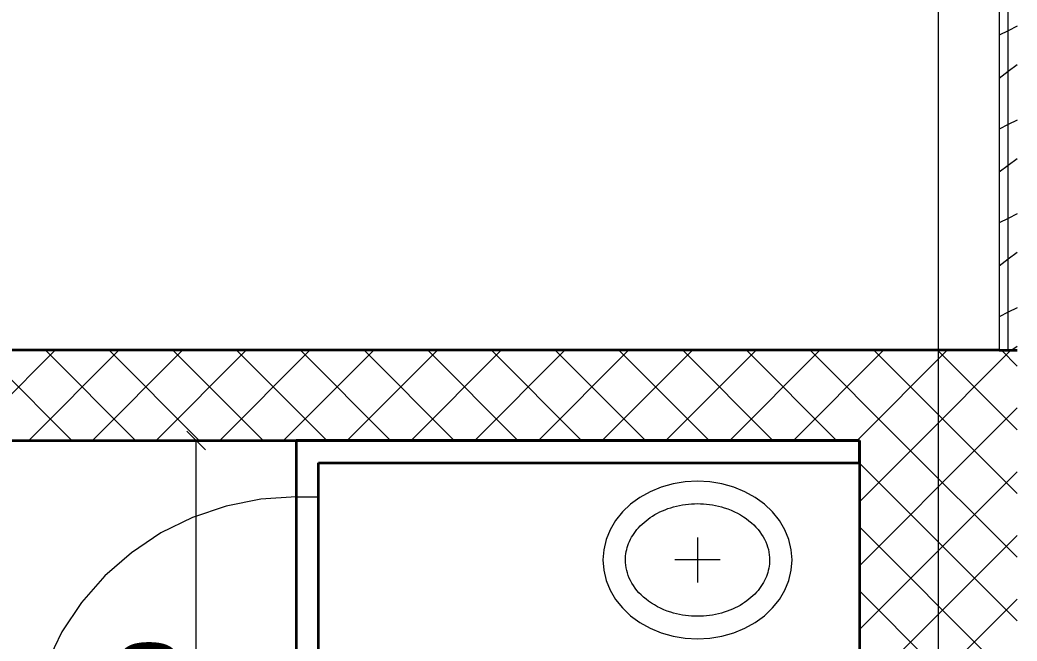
# Model space of a CAD drawing. Extents: x -1132 to 613, y -179 to 712.
# Drawn here: x -752.57 to -708.31, y 419.98 to 447.54 of the extents above; entities that cross this region are included whole.
import ezdxf
from ezdxf.lldxf.tags import DXFTag

# ---------------------------------------------------------------- set-up
doc = ezdxf.new("R2010")
doc.units = 0
doc.layers.get('0').update_dxf_attribs({"lineweight": 13})
for name, color, linetype, lineweight in [('A-GENM-____-OTLN', 7, 'Continuous', 9), ('A-WALL-____-MCUT', 7, 'Continuous', 35), ('A-WALL-____-PATT', 7, 'Continuous', 35), ('A-WALL-FNSH-MCUT', 7, 'Continuous', 35), ('S-GRID-____-OTLN', 7, 'Continuous', 5)]:
    doc.layers.add(name, color=color, linetype=linetype, lineweight=lineweight)
doc.layers.add('EL01_VVV_Mass', color=7, linetype='Continuous', lineweight=13, true_color=0xb2b200)
doc.styles.get("Standard").update_dxf_attribs({"font": 'arial.ttf'})
tags = doc.linetypes.add('_Rasterlinie_', pattern=[0.375, 0.2, -0.05, 0.075, -0.05]).pattern_tags.tags
tags[10:11] = [DXFTag(74, 4), DXFTag(75, 0), DXFTag(340, '0'), DXFTag(46, 1.0), DXFTag(50, 0.0), DXFTag(44, 0.0), DXFTag(45, 0.0)]
tags[8:9] = [DXFTag(74, 4), DXFTag(75, 0), DXFTag(340, '0'), DXFTag(46, 1.0), DXFTag(50, 0.0), DXFTag(44, 0.0), DXFTag(45, 0.0)]
tags[6:7] = [DXFTag(74, 4), DXFTag(75, 0), DXFTag(340, '0'), DXFTag(46, 1.0), DXFTag(50, 0.0), DXFTag(44, 0.0), DXFTag(45, 0.0)]
tags[4:5] = [DXFTag(74, 4), DXFTag(75, 0), DXFTag(340, '0'), DXFTag(46, 1.0), DXFTag(50, 0.0), DXFTag(44, 0.0), DXFTag(45, 0.0)]

# ---------------------------------------------------------------- blocks, each defined once
blk = doc.blocks.new('Referenz-A0UNPDE96I', base_point=(-1115.886, -117.372))
at = {"layer": 'A-GENM-____-OTLN', "color": 0, "linetype": 'Continuous', "ltscale": 0.13}
for p, q in [((-724.106, 426.807), (-724.598, 426.605)), ((-723.585, 426.955), (-724.106, 426.807)), ((-723.047, 427.044), (-723.585, 426.955)), ((-722.498, 427.074), (-723.047, 427.044)), ((-721.95, 427.044), (-722.498, 427.074)), ((-721.411, 426.955), (-721.95, 427.044)), ((-720.891, 426.807), (-721.411, 426.955)), ((-720.398, 426.605), (-720.891, 426.807)), ((-741.881, 426.276), (-743.42, 425.969)), ((-740.315, 426.378), (-741.881, 426.276)), ((-740.315, 426.378), (-739.315, 426.378)), ((-725.055, 426.351), (-725.468, 426.049)), ((-724.598, 426.605), (-725.055, 426.351)), ((-719.942, 426.351), (-720.398, 426.605)), ((-719.529, 426.049), (-719.942, 426.351)), ((-743.42, 425.969), (-744.907, 425.465)), ((-725.468, 426.049), (-725.83, 425.704)), ((-724.165, 425.704), (-724.049, 425.757)), ((-724.049, 425.757), (-723.931, 425.806)), ((-723.931, 425.806), (-723.81, 425.851)), ((-723.81, 425.851), (-723.686, 425.893)), ((-723.686, 425.893), (-723.56, 425.93)), ((-723.56, 425.93), (-723.432, 425.963)), ((-723.432, 425.963), (-723.302, 425.993)), ((-723.302, 425.993), (-723.171, 426.017)), ((-723.171, 426.017), (-723.038, 426.038)), ((-723.038, 426.038), (-722.904, 426.053)), ((-722.904, 426.053), (-722.769, 426.065)), ((-722.769, 426.065), (-722.634, 426.071)), ((-722.634, 426.071), (-722.498, 426.074)), ((-722.498, 426.074), (-722.363, 426.071)), ((-722.363, 426.071), (-722.228, 426.065)), ((-722.228, 426.065), (-722.093, 426.053)), ((-722.093, 426.053), (-721.959, 426.038)), ((-721.959, 426.038), (-721.826, 426.017)), ((-721.826, 426.017), (-721.694, 425.993)), ((-721.694, 425.993), (-721.564, 425.964)), ((-721.564, 425.964), (-721.436, 425.93)), ((-721.436, 425.93), (-721.31, 425.893)), ((-721.31, 425.893), (-721.156, 425.84)), ((-721.156, 425.84), (-721.006, 425.782)), ((-721.006, 425.782), (-720.861, 425.717)), ((-719.166, 425.704), (-719.529, 426.049)), ((-744.907, 425.465), (-746.315, 424.771)), ((-726.136, 425.324), (-726.379, 424.913)), ((-725.83, 425.704), (-726.136, 425.324)), ((-724.872, 425.243), (-724.783, 425.317)), ((-724.783, 425.317), (-724.689, 425.389)), ((-724.689, 425.389), (-724.592, 425.458)), ((-724.592, 425.458), (-724.491, 425.524)), ((-724.491, 425.524), (-724.386, 425.587)), ((-724.386, 425.587), (-724.277, 425.647)), ((-724.277, 425.647), (-724.165, 425.704)), ((-720.861, 425.717), (-720.72, 425.647)), ((-720.72, 425.647), (-720.585, 425.572)), ((-720.585, 425.572), (-720.455, 425.492)), ((-720.455, 425.492), (-720.331, 425.407)), ((-720.331, 425.407), (-720.214, 425.317)), ((-720.214, 425.317), (-720.103, 425.224)), ((-718.861, 425.324), (-719.166, 425.704)), ((-718.618, 424.913), (-718.861, 425.324)), ((-726.379, 424.913), (-726.555, 424.48)), ((-725.252, 424.84), (-725.185, 424.924)), ((-725.185, 424.924), (-725.113, 425.007)), ((-725.113, 425.007), (-725.037, 425.088)), ((-725.037, 425.088), (-724.957, 425.166)), ((-724.957, 425.166), (-724.872, 425.243)), ((-720.103, 425.224), (-719.999, 425.127)), ((-719.999, 425.127), (-719.902, 425.027)), ((-719.902, 425.027), (-719.812, 424.924)), ((-719.812, 424.924), (-719.729, 424.819)), ((-718.441, 424.48), (-718.618, 424.913)), ((-746.315, 424.771), (-747.62, 423.898)), ((-726.555, 424.48), (-726.662, 424.031)), ((-725.515, 424.401), (-725.472, 424.491)), ((-725.472, 424.491), (-725.424, 424.579)), ((-725.424, 424.579), (-725.371, 424.667)), ((-725.371, 424.667), (-725.314, 424.754)), ((-725.314, 424.754), (-725.252, 424.84)), ((-722.498, 424.574), (-722.498, 422.574)), ((-719.729, 424.819), (-719.654, 424.711)), ((-719.654, 424.711), (-719.586, 424.602)), ((-719.586, 424.602), (-719.525, 424.491)), ((-719.525, 424.491), (-719.471, 424.378)), ((-718.334, 424.031), (-718.441, 424.48)), ((-726.662, 424.031), (-726.698, 423.574)), ((-725.663, 423.944), (-725.642, 424.036)), ((-725.642, 424.036), (-725.617, 424.128)), ((-725.617, 424.128), (-725.588, 424.219)), ((-725.588, 424.219), (-725.554, 424.31)), ((-725.554, 424.31), (-725.515, 424.401)), ((-719.471, 424.378), (-719.425, 424.265)), ((-719.425, 424.265), (-719.386, 424.151)), ((-719.386, 424.151), (-719.354, 424.036)), ((-719.354, 424.036), (-719.33, 423.921)), ((-718.298, 423.574), (-718.334, 424.031)), ((-747.62, 423.898), (-748.8, 422.864)), ((-726.698, 423.574), (-726.662, 423.117)), ((-725.698, 423.574), (-725.696, 423.666)), ((-725.695, 423.458), (-725.698, 423.574)), ((-725.696, 423.666), (-725.689, 423.759)), ((-725.689, 423.759), (-725.678, 423.852)), ((-725.678, 423.852), (-725.663, 423.944)), ((-721.498, 423.574), (-723.498, 423.574)), ((-719.33, 423.921), (-719.312, 423.805)), ((-719.312, 423.805), (-719.302, 423.69)), ((-719.302, 423.69), (-719.298, 423.574)), ((-719.298, 423.574), (-719.301, 423.481)), ((-718.334, 423.117), (-718.298, 423.574)), ((-726.662, 423.117), (-726.555, 422.668)), ((-725.684, 423.342), (-725.695, 423.458)), ((-725.667, 423.227), (-725.684, 423.342)), ((-725.642, 423.112), (-725.667, 423.227)), ((-725.611, 422.997), (-725.642, 423.112)), ((-719.355, 423.112), (-719.379, 423.02)), ((-719.334, 423.204), (-719.355, 423.112)), ((-719.319, 423.296), (-719.334, 423.204)), ((-719.307, 423.389), (-719.319, 423.296)), ((-719.301, 423.481), (-719.307, 423.389)), ((-718.441, 422.668), (-718.334, 423.117)), ((-748.8, 422.864), (-749.835, 421.683)), ((-726.555, 422.668), (-726.379, 422.234)), ((-725.572, 422.883), (-725.611, 422.997)), ((-725.525, 422.769), (-725.572, 422.883)), ((-725.472, 422.657), (-725.525, 422.769)), ((-719.482, 422.747), (-719.525, 422.657)), ((-719.443, 422.837), (-719.482, 422.747)), ((-719.409, 422.928), (-719.443, 422.837)), ((-719.379, 423.02), (-719.409, 422.928)), ((-718.618, 422.234), (-718.441, 422.668)), ((-726.379, 422.234), (-726.136, 421.824)), ((-725.411, 422.546), (-725.472, 422.657)), ((-725.343, 422.436), (-725.411, 422.546)), ((-725.267, 422.329), (-725.343, 422.436)), ((-725.185, 422.223), (-725.267, 422.329)), ((-725.095, 422.121), (-725.185, 422.223)), ((-719.812, 422.223), (-719.883, 422.141)), ((-719.745, 422.308), (-719.812, 422.223)), ((-719.683, 422.393), (-719.745, 422.308)), ((-719.626, 422.48), (-719.683, 422.393)), ((-719.573, 422.568), (-719.626, 422.48)), ((-719.525, 422.657), (-719.573, 422.568)), ((-718.861, 421.824), (-718.618, 422.234)), ((-726.136, 421.824), (-725.83, 421.443)), ((-724.998, 422.02), (-725.095, 422.121)), ((-724.894, 421.924), (-724.998, 422.02)), ((-724.783, 421.83), (-724.894, 421.924)), ((-724.666, 421.741), (-724.783, 421.83)), ((-720.214, 421.83), (-720.307, 421.759)), ((-720.125, 421.905), (-720.214, 421.83)), ((-720.04, 421.981), (-720.125, 421.905)), ((-719.959, 422.06), (-720.04, 421.981)), ((-719.883, 422.141), (-719.959, 422.06)), ((-719.166, 421.443), (-718.861, 421.824)), ((-749.835, 421.683), (-750.707, 420.378)), ((-725.83, 421.443), (-725.468, 421.099)), ((-724.542, 421.656), (-724.666, 421.741)), ((-724.412, 421.576), (-724.542, 421.656)), ((-724.277, 421.5), (-724.412, 421.576)), ((-724.136, 421.43), (-724.277, 421.5)), ((-723.991, 421.366), (-724.136, 421.43)), ((-723.841, 421.307), (-723.991, 421.366)), ((-721.066, 421.342), (-721.187, 421.296)), ((-720.947, 421.391), (-721.066, 421.342)), ((-720.832, 421.444), (-720.947, 421.391)), ((-720.72, 421.5), (-720.832, 421.444)), ((-720.611, 421.56), (-720.72, 421.5)), ((-720.506, 421.623), (-720.611, 421.56)), ((-720.405, 421.689), (-720.506, 421.623)), ((-720.307, 421.759), (-720.405, 421.689)), ((-719.529, 421.099), (-719.166, 421.443)), ((-725.468, 421.099), (-725.055, 420.797)), ((-723.686, 421.255), (-723.841, 421.307)), ((-723.56, 421.217), (-723.686, 421.255)), ((-723.432, 421.184), (-723.56, 421.217)), ((-723.302, 421.155), (-723.432, 421.184)), ((-723.171, 421.13), (-723.302, 421.155)), ((-723.038, 421.11), (-723.171, 421.13)), ((-722.904, 421.094), (-723.038, 421.11)), ((-722.769, 421.083), (-722.904, 421.094)), ((-722.634, 421.076), (-722.769, 421.083)), ((-722.498, 421.074), (-722.634, 421.076)), ((-722.363, 421.076), (-722.498, 421.074)), ((-722.228, 421.083), (-722.363, 421.076)), ((-722.093, 421.094), (-722.228, 421.083)), ((-721.959, 421.11), (-722.093, 421.094)), ((-721.826, 421.13), (-721.959, 421.11)), ((-721.694, 421.155), (-721.826, 421.13)), ((-721.565, 421.184), (-721.694, 421.155)), ((-721.436, 421.217), (-721.565, 421.184)), ((-721.31, 421.255), (-721.436, 421.217)), ((-721.187, 421.296), (-721.31, 421.255)), ((-719.942, 420.797), (-719.529, 421.099)), ((-725.055, 420.797), (-724.598, 420.543)), ((-724.598, 420.543), (-724.106, 420.34)), ((-720.891, 420.34), (-720.398, 420.543)), ((-720.398, 420.543), (-719.942, 420.797)), ((-750.707, 420.378), (-751.401, 418.97)), ((-724.106, 420.34), (-723.585, 420.193)), ((-723.585, 420.193), (-723.047, 420.104)), ((-723.047, 420.104), (-722.498, 420.074)), ((-722.498, 420.074), (-721.95, 420.104)), ((-721.95, 420.104), (-721.411, 420.193)), ((-721.411, 420.193), (-720.891, 420.34))]:
    blk.add_line(p, q, dxfattribs=at)
at = {"layer": 'A-WALL-____-MCUT', "color": 0, "linetype": 'Continuous', "lineweight": 9, "ltscale": 0.13}
blk.add_line((-708.715, 432.878), (-708.715, 471.478), dxfattribs=at)
at = {"layer": 'A-WALL-____-MCUT', "color": 0, "linetype": 'Continuous', "ltscale": 0.35}
for p, q in [((-709.115, 432.878), (-775.315, 432.878)), ((-709.115, 432.878), (-708.315, 432.878)), ((-777.315, 428.878), (-715.315, 428.878)), ((-715.315, 428.878), (-740.315, 428.878)), ((-740.315, 428.878), (-740.315, 412.878)), ((-715.315, 428.878), (-715.315, 344.876)), ((-715.315, 427.878), (-715.315, 428.878)), ((-739.315, 412.878), (-739.315, 427.878)), ((-739.315, 427.878), (-715.315, 427.878))]:
    blk.add_line(p, q, dxfattribs=at)
at = {"layer": 'A-WALL-____-PATT', "color": 0, "linetype": 'Continuous', "lineweight": 9, "ltscale": 0.13}
for p, q in [((-708.715, 447.062), (-709.115, 446.862)), ((-708.315, 447.262), (-708.715, 447.062)), ((-708.715, 445.246), (-709.115, 444.946)), ((-708.315, 445.546), (-708.715, 445.246)), ((-708.315, 443.097), (-708.715, 442.897)), ((-708.715, 442.897), (-709.115, 442.697)), ((-708.315, 441.381), (-708.715, 441.081)), ((-708.715, 441.081), (-709.115, 440.781)), ((-708.715, 438.732), (-709.115, 438.532)), ((-708.315, 438.932), (-708.715, 438.732)), ((-708.715, 436.916), (-709.115, 436.616)), ((-708.315, 437.216), (-708.715, 436.916)), ((-708.315, 434.768), (-708.715, 434.568)), ((-708.715, 434.568), (-709.115, 434.368)), ((-755.011, 428.878), (-751.011, 432.878)), ((-750.267, 428.878), (-754.267, 432.878)), ((-752.183, 428.878), (-748.183, 432.878)), ((-747.439, 428.878), (-751.439, 432.878)), ((-749.354, 428.878), (-745.354, 432.878)), ((-744.61, 428.878), (-748.61, 432.878)), ((-746.526, 428.878), (-742.526, 432.878)), ((-741.782, 428.878), (-745.782, 432.878)), ((-743.698, 428.878), (-739.698, 432.878)), ((-738.953, 428.878), (-742.953, 432.878)), ((-740.869, 428.878), (-736.869, 432.878)), ((-736.125, 428.878), (-740.125, 432.878)), ((-738.041, 428.878), (-734.041, 432.878)), ((-733.297, 428.878), (-737.297, 432.878)), ((-735.212, 428.878), (-731.212, 432.878)), ((-730.468, 428.878), (-734.468, 432.878)), ((-732.384, 428.878), (-728.384, 432.878)), ((-727.64, 428.878), (-731.64, 432.878)), ((-729.555, 428.878), (-725.555, 432.878)), ((-724.811, 428.878), (-728.811, 432.878)), ((-726.727, 428.878), (-722.727, 432.878)), ((-721.983, 428.878), (-725.983, 432.878)), ((-723.899, 428.878), (-719.899, 432.878)), ((-719.154, 428.878), (-723.154, 432.878)), ((-721.07, 428.878), (-717.07, 432.878)), ((-716.326, 428.878), (-720.326, 432.878)), ((-718.242, 428.878), (-714.242, 432.878)), ((-713.498, 428.878), (-717.498, 432.878)), ((-715.413, 428.878), (-711.413, 432.878)), ((-710.669, 428.878), (-714.669, 432.878)), ((-712.585, 428.878), (-708.585, 432.878)), ((-708.315, 429.352), (-711.841, 432.878)), ((-708.315, 432.181), (-709.012, 432.878)), ((-708.315, 433.051), (-708.545, 432.878)), ((-709.756, 428.878), (-708.315, 430.32)), ((-715.315, 426.148), (-712.585, 428.878)), ((-715.315, 423.32), (-709.756, 428.878)), ((-708.315, 423.695), (-713.498, 428.878)), ((-708.315, 426.524), (-710.669, 428.878)), ((-708.315, 420.867), (-715.315, 427.867)), ((-715.315, 420.492), (-708.315, 427.492)), ((-708.315, 418.038), (-715.315, 425.038)), ((-715.315, 417.663), (-708.315, 424.663)), ((-708.315, 415.21), (-715.315, 422.21)), ((-715.315, 414.835), (-708.315, 421.835))]:
    blk.add_line(p, q, dxfattribs=at)
at = {"layer": 'A-WALL-FNSH-MCUT', "color": 0, "linetype": 'Continuous', "lineweight": 9, "ltscale": 0.13}
blk.add_line((-709.115, 471.478), (-709.115, 432.878), dxfattribs=at)
at = {"layer": 'S-GRID-____-OTLN', "color": 0, "linetype": '_Rasterlinie_', "ltscale": 0.13}
blk.add_line((-711.815, 645.662), (-711.815, 244.87), dxfattribs=at)
blk = doc.blocks.new('Maß-A0UNPFB76I', base_point=(-777.313, 404.464))
at = {"color": 0, "lineweight": -2}
for p, q in [((-743.754, 428.878), (-777.313, 428.878)), ((-745.168, 429.292), (-744.341, 428.465)), ((-744.754, 404.878), (-744.754, 428.878)), ((-745.168, 405.291), (-744.341, 404.464)), ((-743.754, 404.878), (-750.813, 404.878))]:
    blk.add_line(p, q, dxfattribs=at)
at = {"color": 0, "lineweight": -2, "insert": (-748.088, 414.239), "char_height": 2.5, "attachment_point": 1, "rotation": 90}
blk.add_mtext('{\\fArial;120}', dxfattribs=at)
blk = doc.blocks.new('Maß-A0UNPG7P6I', base_point=(-775.313, 432.465))
at = {"color": 0, "lineweight": -2}
for p, q in [((-756.241, 484.065), (-757.068, 484.892)), ((-757.654, 484.478), (-749.834, 484.478)), ((-756.654, 484.478), (-756.654, 432.878)), ((-756.241, 432.465), (-757.068, 433.292)), ((-755.654, 432.878), (-775.313, 432.878))]:
    blk.add_line(p, q, dxfattribs=at)
at = {"color": 0, "lineweight": -2, "insert": (-759.988, 455.892), "char_height": 2.5, "attachment_point": 1, "rotation": 90}
blk.add_mtext('{\\fArial;258}', dxfattribs=at)

msp = doc.modelspace()

# ---------------------------------------------------------------- block references
at = {"color": 9, "lineweight": 25, "ltscale": 0.25, "true_color": 0xc0c0c0}
msp.add_blockref('Referenz-A0UNPDE96I', (-1115.886, -117.372), dxfattribs=at)
at = {"layer": 'EL01_VVV_Mass', "linetype": 'Continuous', "ltscale": 0.13}
for name, p in [('Maß-A0UNPG7P6I', (-775.313, 432.465)), ('Maß-A0UNPFB76I', (-777.313, 404.464))]:
    msp.add_blockref(name, p, dxfattribs=at)

doc.saveas('drawing.dxf')
